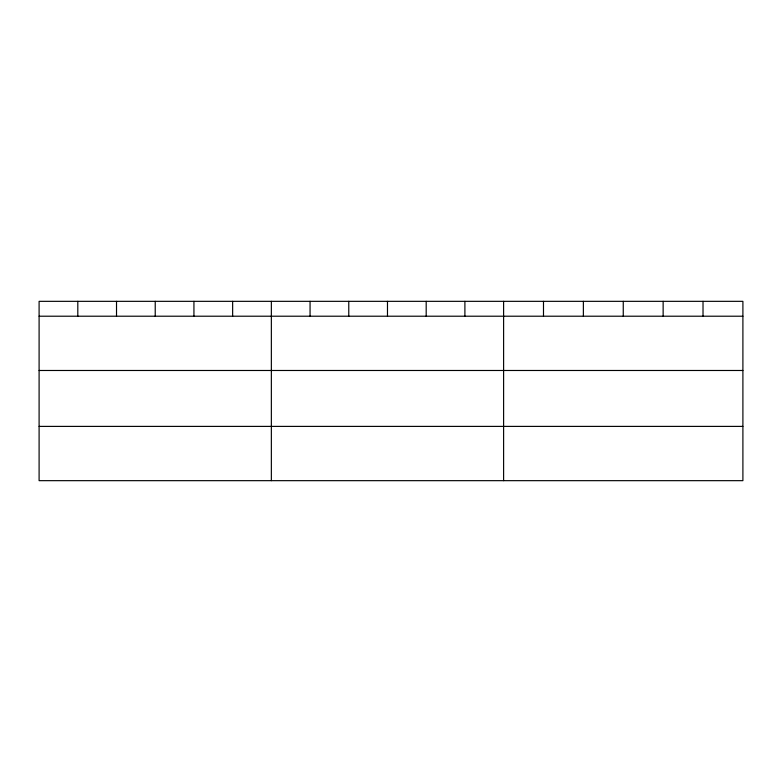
<?xml version="1.0" encoding="UTF-8"?>
<svg xmlns="http://www.w3.org/2000/svg" width="782" height="782" viewBox="0 0 782 782"><rect width="100%" height="100%" fill="white"/><g stroke="black" fill="none" stroke-linecap="round" stroke-linejoin="round"><path stroke-width="1.17" d="M742.9 316.211L742.9 480.666L39.1 480.666L39.1 301.334L742.9 301.334L742.9 316.211L39.1 316.211M39.1 370.482L742.9 370.482M39.1 426.395L742.9 426.395M703.018 301.334L703.018 316.211M663.136 301.334L663.136 316.211M623.254 301.334L623.254 316.211M583.372 301.334L583.372 316.211M543.49 301.334L543.49 316.211M503.608 301.334L503.608 480.666M464.899 301.334L464.899 316.211M426.19 301.334L426.19 316.211M387.481 301.334L387.481 316.211M348.772 301.334L348.772 316.211M310.063 301.334L310.063 316.211M271.354 301.334L271.354 480.666M232.645 301.334L232.645 316.211M193.936 301.334L193.936 316.211M155.227 301.334L155.227 316.211M116.518 301.334L116.518 316.211M77.809 301.334L77.809 316.211"/></g></svg>
